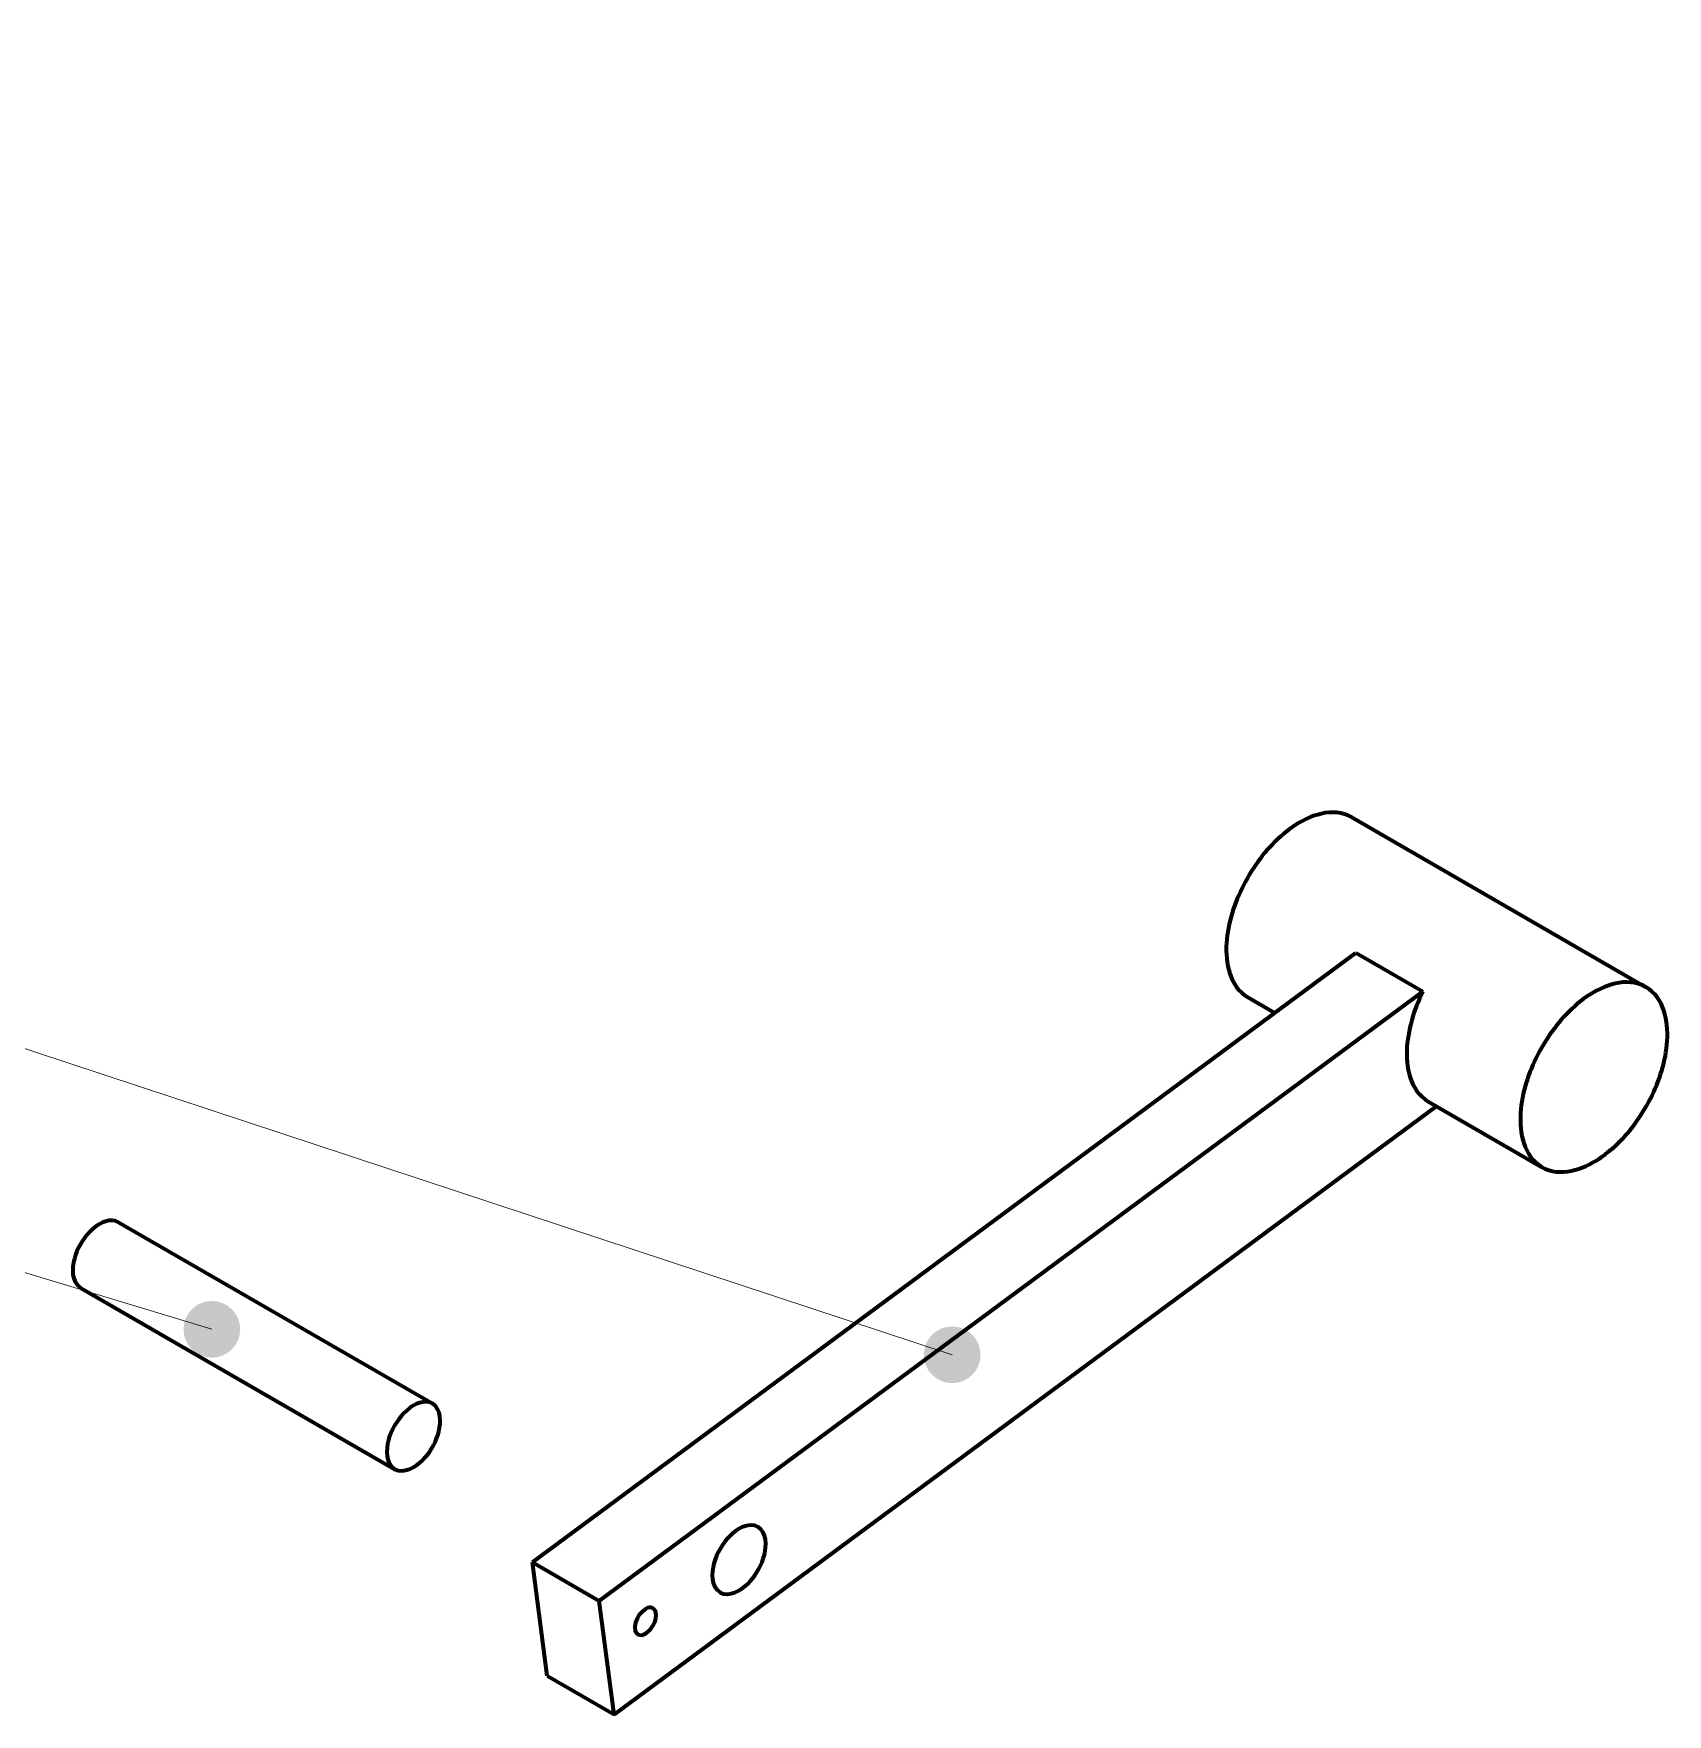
# Model space of a CAD drawing. Header units: millimetres. Extents: x 0 to 841, y 0 to 594.
# Drawn here: x 278.53 to 313.1, y 455.69 to 491.26 of the extents above; entities that cross this region are included whole.
import ezdxf

# ---------------------------------------------------------------- set-up
doc = ezdxf.new("R2010")
doc.units = ezdxf.units.MM
doc.layers.add('01-VISIBLE', color=7, linetype='CONTINUOUS', lineweight=70)
doc.layers.add('08-FINA', color=5, linetype='CONTINUOUS', lineweight=18)

msp = doc.modelspace()

# ---------------------------------------------------------------- hatches: boundary and pattern name
at = {"layer": '08-FINA'}
h = msp.add_hatch(color=7, dxfattribs=at)
h.dxf.hatch_style = 1
edge = h.paths.add_edge_path()
edge.add_arc((282.297, 463.837), 0.6, 0, 360)
h = msp.add_hatch(color=7, dxfattribs=at)
h.dxf.hatch_style = 1
edge = h.paths.add_edge_path()
edge.add_arc((297.962, 463.298), 0.6, 0, 360)

# ---------------------------------------------------------------- linework, layer by layer
at = {"layer": '01-VISIBLE'}
for p, q in [((306.418, 474.674), (312.641, 471.081)), ((289.079, 458.91), (306.507, 471.801)), ((306.507, 471.801), (307.922, 470.985)), ((290.493, 458.094), (307.922, 470.985)), ((304.218, 470.863), (304.792, 470.532)), ((290.808, 455.688), (308.209, 468.559)), ((308.036, 468.659), (310.441, 467.271)), ((280.317, 466.103), (286.964, 462.266)), ((279.517, 464.718), (286.164, 460.88)), ((289.394, 456.505), (289.079, 458.91)), ((289.079, 458.91), (290.493, 458.094)), ((290.808, 455.688), (290.493, 458.094)), ((289.394, 456.505), (290.808, 455.688))]:
    msp.add_line(p, q, dxfattribs=at)
for points in [[(306.418, 474.674), (306.344, 474.711), (306.266, 474.74), (306.185, 474.761), (306.102, 474.773), (306.019, 474.777), (305.936, 474.774), (305.853, 474.764), (305.771, 474.748), (305.691, 474.728), (305.611, 474.702), (305.534, 474.672), (305.457, 474.638), (305.383, 474.601), (305.31, 474.56), (305.239, 474.517), (305.169, 474.471), (305.102, 474.422)], [(305.102, 474.422), (305.037, 474.373), (304.974, 474.322), (304.913, 474.269), (304.853, 474.214), (304.795, 474.158), (304.738, 474.1), (304.683, 474.041), (304.629, 473.981), (304.576, 473.919), (304.525, 473.856), (304.476, 473.792), (304.427, 473.727), (304.381, 473.661), (304.335, 473.594), (304.291, 473.525), (304.249, 473.456), (304.208, 473.386), (304.169, 473.316), (304.131, 473.244), (304.095, 473.172), (304.06, 473.098), (304.027, 473.024), (303.995, 472.95), (303.965, 472.874), (303.937, 472.798), (303.911, 472.722), (303.886, 472.645), (303.864, 472.567), (303.843, 472.488), (303.825, 472.41), (303.808, 472.33), (303.794, 472.25), (303.783, 472.17), (303.773, 472.09), (303.767, 472.009), (303.763, 471.928), (303.763, 471.847), (303.765, 471.766), (303.771, 471.685), (303.781, 471.605), (303.795, 471.525), (303.813, 471.446), (303.836, 471.368), (303.863, 471.292), (303.896, 471.218), (303.935, 471.147), (303.98, 471.08), (304.031, 471.017), (304.088, 470.959), (304.15, 470.907), (304.218, 470.863)], [(307.922, 470.985), (307.886, 470.911), (307.852, 470.837), (307.82, 470.762), (307.79, 470.686), (307.761, 470.609), (307.734, 470.532), (307.709, 470.455), (307.686, 470.376), (307.665, 470.297), (307.646, 470.218), (307.629, 470.138), (307.615, 470.058), (307.602, 469.977), (307.593, 469.896), (307.586, 469.815), (307.582, 469.733), (307.581, 469.651), (307.583, 469.57), (307.589, 469.488), (307.598, 469.407), (307.612, 469.327), (307.63, 469.247), (307.652, 469.169), (307.68, 469.092), (307.713, 469.017), (307.752, 468.945), (307.797, 468.877), (307.848, 468.813), (307.905, 468.755), (307.968, 468.703), (308.036, 468.659)], [(310.441, 467.271), (310.512, 467.234), (310.588, 467.206), (310.665, 467.186), (310.745, 467.173), (310.825, 467.168), (310.905, 467.169), (310.985, 467.177), (311.065, 467.191), (311.143, 467.21), (311.22, 467.233), (311.295, 467.26), (311.369, 467.292), (311.442, 467.326), (311.513, 467.364), (311.583, 467.404), (311.65, 467.447), (311.717, 467.493), (311.782, 467.54), (311.845, 467.59), (311.907, 467.641), (311.967, 467.695), (312.026, 467.749), (312.083, 467.806), (312.139, 467.864), (312.194, 467.923), (312.247, 467.983), (312.299, 468.045), (312.349, 468.108), (312.398, 468.171), (312.445, 468.236), (312.491, 468.302), (312.536, 468.369), (312.579, 468.437), (312.62, 468.506), (312.661, 468.576), (312.699, 468.646), (312.736, 468.717), (312.772, 468.79), (312.806, 468.862), (312.839, 468.936), (312.87, 469.01), (312.899, 469.085), (312.927, 469.161), (312.952, 469.237), (312.976, 469.314), (312.998, 469.391), (313.019, 469.469), (313.037, 469.547), (313.053, 469.626), (313.066, 469.705), (313.077, 469.785), (313.086, 469.865), (313.092, 469.945), (313.096, 470.025), (313.096, 470.106), (313.093, 470.186), (313.087, 470.266), (313.077, 470.346), (313.063, 470.425), (313.044, 470.504), (313.022, 470.581), (312.994, 470.656), (312.961, 470.729), (312.922, 470.8), (312.877, 470.867), (312.827, 470.929), (312.77, 470.986), (312.708, 471.037), (312.641, 471.081)], [(312.641, 471.081), (312.566, 471.119), (312.488, 471.148), (312.407, 471.168), (312.325, 471.18), (312.242, 471.184), (312.158, 471.181), (312.076, 471.171), (311.994, 471.156), (311.913, 471.135), (311.834, 471.109), (311.756, 471.079), (311.68, 471.045), (311.605, 471.008), (311.533, 470.967), (311.461, 470.924), (311.392, 470.878), (311.324, 470.83)], [(311.324, 470.83), (311.26, 470.78), (311.197, 470.729), (311.136, 470.676), (311.076, 470.622), (311.017, 470.565), (310.961, 470.508), (310.905, 470.449), (310.851, 470.388), (310.799, 470.326), (310.748, 470.264), (310.698, 470.199), (310.65, 470.134), (310.603, 470.068), (310.558, 470.001), (310.514, 469.933), (310.472, 469.864), (310.431, 469.794), (310.391, 469.723), (310.353, 469.651), (310.317, 469.579), (310.282, 469.506), (310.249, 469.432), (310.218, 469.357), (310.188, 469.282), (310.16, 469.206), (310.133, 469.129), (310.109, 469.052), (310.086, 468.974), (310.066, 468.896), (310.047, 468.817), (310.031, 468.738), (310.017, 468.658), (310.005, 468.578), (309.996, 468.497), (309.989, 468.416), (309.986, 468.335), (309.985, 468.254), (309.988, 468.173), (309.994, 468.093), (310.003, 468.012), (310.017, 467.932), (310.035, 467.853), (310.058, 467.776), (310.086, 467.7), (310.119, 467.626), (310.158, 467.555), (310.203, 467.487), (310.253, 467.424), (310.31, 467.366), (310.373, 467.315), (310.441, 467.271)], [(279.917, 466.064), (279.847, 466.018), (279.781, 465.966), (279.72, 465.908), (279.663, 465.847), (279.61, 465.781), (279.561, 465.713), (279.517, 465.641), (279.477, 465.567), (279.442, 465.491), (279.412, 465.412), (279.387, 465.332), (279.368, 465.25), (279.356, 465.167), (279.352, 465.083), (279.357, 464.999), (279.373, 464.917), (279.404, 464.839), (279.452, 464.77), (279.517, 464.718)], [(280.317, 466.103), (280.253, 466.13), (280.184, 466.141), (280.114, 466.137), (280.045, 466.121), (279.98, 466.096), (279.917, 466.064)], [(286.564, 462.226), (286.494, 462.181), (286.428, 462.128), (286.366, 462.071), (286.309, 462.009), (286.257, 461.944), (286.208, 461.875), (286.164, 461.804), (286.124, 461.73), (286.089, 461.653), (286.059, 461.575), (286.034, 461.495), (286.015, 461.413), (286.003, 461.33), (285.998, 461.246), (286.004, 461.162), (286.02, 461.08), (286.051, 461.002), (286.099, 460.933), (286.164, 460.88)], [(286.164, 460.88), (286.239, 460.851), (286.319, 460.843), (286.399, 460.853), (286.476, 460.877), (286.549, 460.911), (286.618, 460.954), (286.682, 461.002), (286.742, 461.056), (286.799, 461.114), (286.851, 461.175), (286.899, 461.24), (286.943, 461.307), (286.984, 461.377), (287.02, 461.449), (287.052, 461.524), (287.079, 461.6), (287.101, 461.677), (287.117, 461.756), (287.127, 461.836), (287.13, 461.917), (287.123, 461.997), (287.105, 462.076), (287.074, 462.15), (287.027, 462.216), (286.964, 462.266)], [(286.964, 462.266), (286.9, 462.293), (286.83, 462.303), (286.76, 462.299), (286.692, 462.283), (286.627, 462.258), (286.564, 462.226)], [(293.451, 459.616), (293.381, 459.57), (293.315, 459.518), (293.254, 459.461), (293.197, 459.399), (293.144, 459.333), (293.095, 459.265), (293.051, 459.193), (293.011, 459.119), (292.976, 459.043), (292.946, 458.965), (292.921, 458.884), (292.902, 458.802), (292.89, 458.719), (292.886, 458.635), (292.891, 458.552), (292.907, 458.469), (292.938, 458.391), (292.986, 458.322), (293.051, 458.27)], [(293.051, 458.27), (293.126, 458.24), (293.206, 458.233), (293.286, 458.243), (293.363, 458.267), (293.436, 458.301), (293.505, 458.343), (293.569, 458.392), (293.63, 458.446), (293.686, 458.504), (293.738, 458.565), (293.786, 458.63), (293.831, 458.697), (293.871, 458.767), (293.907, 458.839), (293.939, 458.913), (293.966, 458.989), (293.988, 459.067), (294.005, 459.146), (294.015, 459.226), (294.017, 459.307), (294.01, 459.387), (293.992, 459.466), (293.961, 459.54), (293.914, 459.605), (293.851, 459.656)], [(293.851, 459.656), (293.787, 459.682), (293.718, 459.693), (293.648, 459.689), (293.579, 459.673), (293.514, 459.648), (293.451, 459.616)], [(291.471, 457.918), (291.399, 457.862), (291.34, 457.793), (291.293, 457.715), (291.261, 457.63), (291.246, 457.54), (291.257, 457.45), (291.311, 457.379)], [(291.311, 457.379), (291.39, 457.365), (291.465, 457.392), (291.531, 457.439), (291.586, 457.497), (291.631, 457.564), (291.667, 457.637), (291.69, 457.714), (291.698, 457.794), (291.682, 457.873), (291.631, 457.933)], [(291.631, 457.933), (291.606, 457.944), (291.578, 457.948), (291.55, 457.947), (291.523, 457.94), (291.496, 457.93), (291.471, 457.918)]]:
    msp.add_lwpolyline(points, dxfattribs=at)
at = {"layer": '08-FINA'}
for p, q in [((51.273, 544.701), (297.962, 463.298)), ((51.307, 533.807), (282.297, 463.837))]:
    msp.add_line(p, q, dxfattribs=at)

doc.saveas('drawing.dxf')
